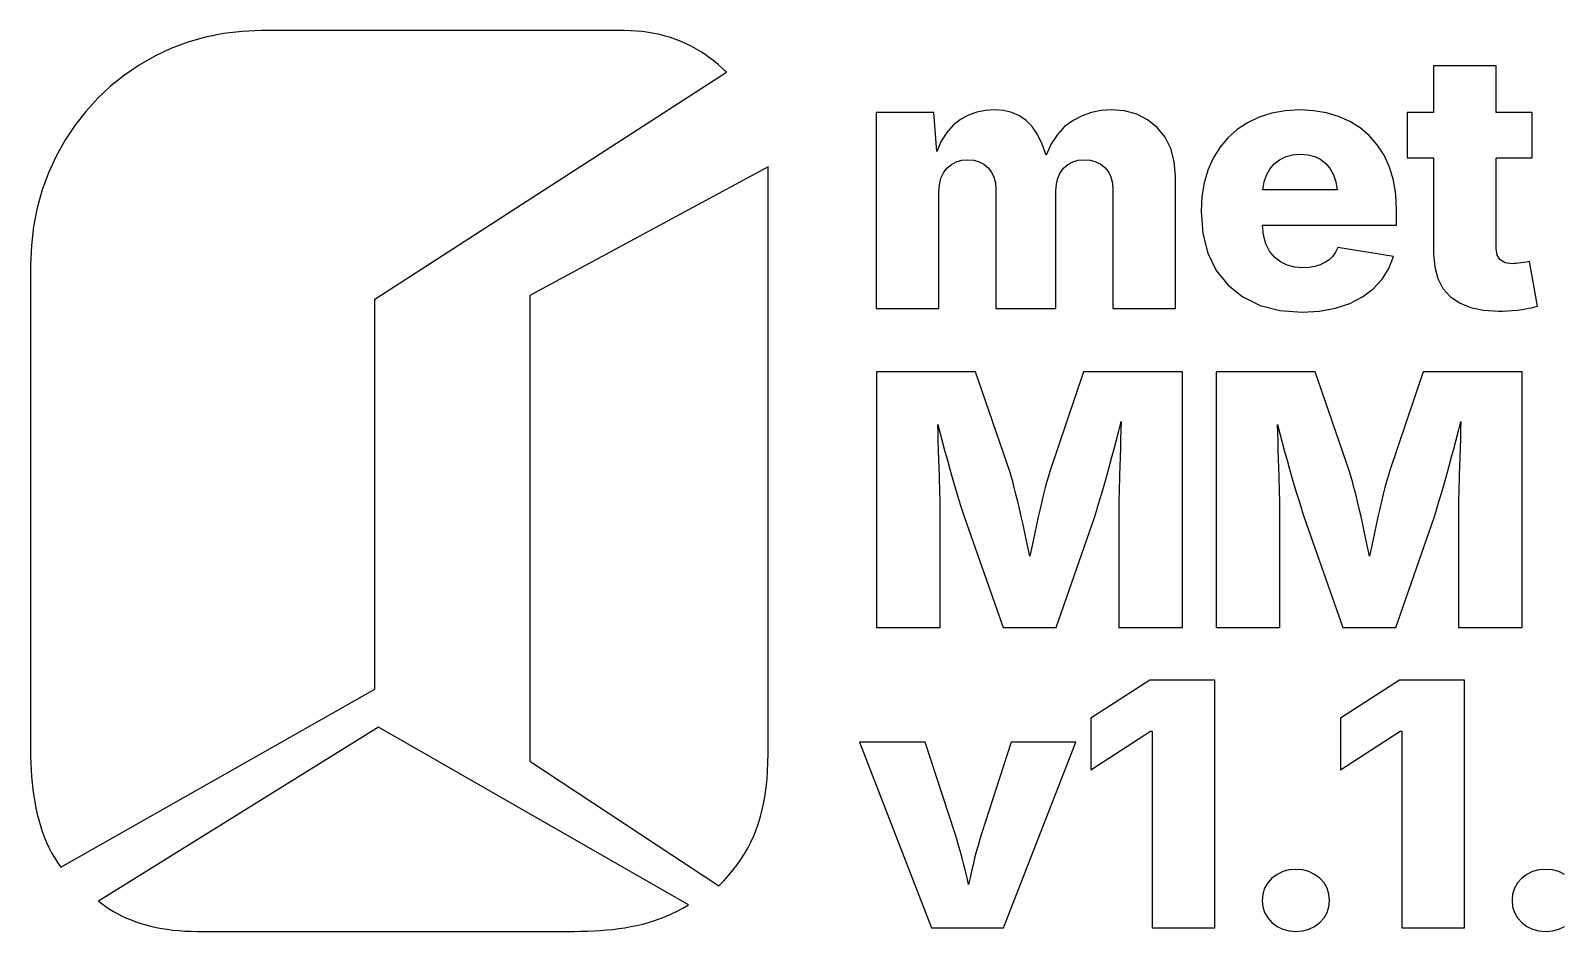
# Model space of a CAD drawing. Header units: metres. Extents: x 0.8 to 39.6, y 0.8 to 10.4.
# Drawn here: x 0.8 to 17.11, y 0.8 to 10.4 of the extents above; entities that cross this region are included whole.
import ezdxf

# ---------------------------------------------------------------- set-up
doc = ezdxf.new("R2010")
doc.units = ezdxf.units.M

msp = doc.modelspace()

# ---------------------------------------------------------------- linework, layer by layer
for p, q in [((2.47798, 10.2754), (2.29747, 10.2078)), ((2.66513, 10.3291), (2.47798, 10.2754)), ((2.85835, 10.3681), (2.66513, 10.3291)), ((3.05701, 10.3919), (2.85835, 10.3681)), ((3.2605, 10.4), (3.05701, 10.3919)), ((7.13277, 10.4), (3.2605, 10.4)), ((7.19872, 10.3988), (7.13277, 10.4)), ((7.26346, 10.3952), (7.19872, 10.3988)), ((7.32698, 10.3892), (7.26346, 10.3952)), ((7.3893, 10.381), (7.32698, 10.3892)), ((7.45041, 10.3704), (7.3893, 10.381)), ((7.51031, 10.3575), (7.45041, 10.3704)), ((7.569, 10.3424), (7.51031, 10.3575)), ((7.62648, 10.3251), (7.569, 10.3424)), ((7.68275, 10.3056), (7.62648, 10.3251)), ((7.73781, 10.284), (7.68275, 10.3056)), ((7.79166, 10.2603), (7.73781, 10.284)), ((2.12422, 10.1266), (1.95885, 10.0326)), ((2.29747, 10.2078), (2.12422, 10.1266)), ((7.8443, 10.2345), (7.79166, 10.2603)), ((7.89572, 10.2066), (7.8443, 10.2345)), ((7.94594, 10.1767), (7.89572, 10.2066)), ((7.99495, 10.1447), (7.94594, 10.1767)), ((8.04276, 10.1109), (7.99495, 10.1447)), ((8.08934, 10.075), (8.04276, 10.1109)), ((1.95885, 10.0326), (1.80194, 9.92628)), ((4.47058, 7.53613), (8.22185, 9.9563)), ((8.13472, 10.0373), (8.08934, 10.075)), ((8.17888, 9.99774), (8.13472, 10.0373)), ((8.22185, 9.9563), (8.17888, 9.99774)), ((16.4321, 10.0249), (15.7647, 10.0249)), ((15.7647, 10.0249), (15.7647, 9.528)), ((16.4321, 9.528), (16.4321, 10.0249)), ((1.65411, 9.80821), (1.51596, 9.67899)), ((1.80194, 9.92628), (1.65411, 9.80821)), ((1.51596, 9.67899), (1.38809, 9.53917)), ((1.38809, 9.53917), (1.27112, 9.38933)), ((10.4338, 9.528), (9.81992, 9.528)), ((9.81992, 9.528), (9.81992, 7.43959)), ((10.4644, 9.11331), (10.4338, 9.528)), ((10.8049, 9.49771), (10.7197, 9.45236)), ((10.8934, 9.53012), (10.8049, 9.49771)), ((10.9852, 9.54956), (10.8934, 9.53012)), ((11.0801, 9.55603), (10.9852, 9.54956)), ((11.1772, 9.54892), (11.0801, 9.55603)), ((11.2659, 9.52754), (11.1772, 9.54892)), ((11.346, 9.49194), (11.2659, 9.52754)), ((11.4176, 9.44208), (11.346, 9.49194)), ((12.0154, 9.49246), (11.9187, 9.44302)), ((12.1154, 9.52779), (12.0154, 9.49246)), ((12.2186, 9.54897), (12.1154, 9.52779)), ((12.325, 9.55603), (12.2186, 9.54897)), ((12.4684, 9.54425), (12.325, 9.55603)), ((12.5983, 9.50887), (12.4684, 9.54425)), ((12.7146, 9.44991), (12.5983, 9.50887)), ((13.9032, 9.47798), (13.7793, 9.41873)), ((14.0375, 9.52031), (13.9032, 9.47798)), ((14.1824, 9.5457), (14.0375, 9.52031)), ((14.3378, 9.55417), (14.1824, 9.5457)), ((14.4836, 9.54651), (14.3378, 9.55417)), ((14.621, 9.52357), (14.4836, 9.54651)), ((14.7499, 9.48534), (14.621, 9.52357)), ((14.8703, 9.43181), (14.7499, 9.48534)), ((15.7647, 9.528), (15.4816, 9.528)), ((15.4816, 9.528), (15.4816, 9.0442)), ((16.8165, 9.528), (16.4321, 9.528)), ((16.8165, 9.0442), (16.8165, 9.528)), ((1.27112, 9.38933), (1.16563, 9.23006)), ((10.5722, 9.31575), (10.5133, 9.22276)), ((10.641, 9.39229), (10.5722, 9.31575)), ((10.7197, 9.45236), (10.641, 9.39229)), ((11.4815, 9.37624), (11.4176, 9.44208)), ((11.5384, 9.29263), (11.4815, 9.37624)), ((11.8293, 9.37746), (11.7516, 9.29381)), ((11.9187, 9.44302), (11.8293, 9.37746)), ((12.8175, 9.36736), (12.7146, 9.44991)), ((12.9016, 9.26416), (12.8175, 9.36736)), ((13.6675, 9.3443), (13.5692, 9.25644)), ((13.7793, 9.41873), (13.6675, 9.3443)), ((14.9803, 9.36339), (14.8703, 9.43181)), ((15.0778, 9.2805), (14.9803, 9.36339)), ((1.16563, 9.23006), (1.07227, 9.06192)), ((10.5133, 9.22276), (10.4644, 9.11331)), ((11.5882, 9.1913), (11.5384, 9.29263)), ((11.6309, 9.0722), (11.5882, 9.1913)), ((11.6854, 9.19206), (11.6309, 9.0722)), ((11.7516, 9.29381), (11.6854, 9.19206)), ((12.9616, 9.1432), (12.9016, 9.26416)), ((12.9977, 9.0045), (12.9616, 9.1432)), ((13.4844, 9.15515), (13.4131, 9.04045)), ((13.5692, 9.25644), (13.4844, 9.15515)), ((15.1629, 9.18312), (15.0778, 9.2805)), ((15.2356, 9.07127), (15.1629, 9.18312)), ((1.07227, 9.06192), (0.991592, 8.8855)), ((10.5743, 8.93396), (10.6208, 8.97321)), ((10.6208, 8.97321), (10.6735, 9.00124)), ((10.6735, 9.00124), (10.7323, 9.01805)), ((10.7323, 9.01805), (10.7971, 9.02365)), ((10.7971, 9.02365), (10.86, 9.01834)), ((10.86, 9.01834), (10.9169, 9.0024)), ((10.9169, 9.0024), (10.9676, 8.97583)), ((10.9676, 8.97583), (11.0122, 8.93864)), ((11.8183, 8.93303), (11.8631, 8.97267)), ((11.8631, 8.97267), (11.9153, 9.00099)), ((11.9153, 9.00099), (11.975, 9.01799)), ((11.975, 9.01799), (12.042, 9.02365)), ((12.042, 9.02365), (12.1051, 9.01851)), ((12.1051, 9.01851), (12.1623, 9.0031)), ((12.1623, 9.0031), (12.2136, 8.97742)), ((12.2136, 8.97742), (12.2591, 8.94145)), ((13.0097, 8.84805), (12.9977, 9.0045)), ((13.4131, 9.04045), (13.3567, 8.91414)), ((14.0193, 8.92435), (14.0652, 8.97975)), ((14.0652, 8.97975), (14.121, 9.02429)), ((14.121, 9.02429), (14.1859, 9.05609)), ((14.1859, 9.05609), (14.2601, 9.07518)), ((14.2601, 9.07518), (14.3435, 9.08156)), ((14.3435, 9.08156), (14.4258, 9.0753)), ((14.4258, 9.0753), (14.4989, 9.05656)), ((14.4989, 9.05656), (14.5626, 9.02534)), ((14.5626, 9.02534), (14.6169, 8.98161)), ((14.6169, 8.98161), (14.6617, 8.9268)), ((15.2937, 8.94559), (15.2356, 9.07127)), ((15.4816, 9.0442), (15.7647, 9.0442)), ((15.7647, 9.0442), (15.7647, 8.02052)), ((16.4321, 8.07843), (16.4321, 9.0442)), ((16.4321, 9.0442), (16.8165, 9.0442)), ((0.991592, 8.8855), (0.924225, 8.70135)), ((8.66554, 8.94789), (6.12436, 7.57646)), ((8.66554, 2.69579), (8.66554, 8.94789)), ((10.4927, 8.75745), (10.509, 8.82562)), ((10.509, 8.82562), (10.5362, 8.88448)), ((10.5362, 8.88448), (10.5743, 8.93396)), ((11.0122, 8.93864), (11.0486, 8.89247)), ((11.0486, 8.89247), (11.0746, 8.83894)), ((11.0746, 8.83894), (11.0902, 8.77805)), ((11.7412, 8.76404), (11.7566, 8.82773)), ((11.7566, 8.82773), (11.7823, 8.88406)), ((11.7823, 8.88406), (11.8183, 8.93303)), ((12.2591, 8.94145), (12.2963, 8.89557)), ((12.2963, 8.89557), (12.3229, 8.84012)), ((12.3229, 8.84012), (12.3389, 8.77509)), ((13.0097, 7.43959), (13.0097, 8.84805)), ((13.3567, 8.91414), (13.3163, 8.778)), ((13.9586, 8.78658), (13.9837, 8.85995)), ((13.9837, 8.85995), (14.0193, 8.92435)), ((14.6617, 8.9268), (14.6963, 8.8623)), ((14.6963, 8.8623), (14.7209, 8.7881)), ((15.3353, 8.80672), (15.2937, 8.94559)), ((15.3602, 8.65465), (15.3353, 8.80672)), ((0.924225, 8.70135), (0.870789, 8.51007)), ((10.4873, 8.67992), (10.4927, 8.75745)), ((10.4873, 7.43959), (10.4873, 8.67992)), ((11.0902, 8.77805), (11.0954, 8.70981)), ((11.0954, 8.70981), (11.0954, 7.43959)), ((11.736, 8.69301), (11.7412, 8.76404)), ((11.736, 7.43959), (11.736, 8.69301)), ((12.3389, 8.77509), (12.3442, 8.70047)), ((12.3442, 8.70047), (12.3442, 7.43959)), ((13.3163, 8.778), (13.2921, 8.63206)), ((13.9438, 8.70421), (13.9586, 8.78658)), ((14.7355, 8.70421), (13.9438, 8.70421)), ((14.7209, 8.7881), (14.7355, 8.70421)), ((15.3685, 8.4894), (15.3602, 8.65465)), ((0.870789, 8.51007), (0.831863, 8.31224)), ((13.2921, 8.63206), (13.2841, 8.47632)), ((15.3685, 8.32501), (15.3685, 8.4894)), ((13.2841, 8.47632), (13.302, 8.23856)), ((13.9515, 8.21906), (13.94, 8.32501)), ((13.94, 8.32501), (15.3685, 8.32501)), ((0.831863, 8.31224), (0.80806, 8.1084)), ((13.302, 8.23856), (13.356, 8.02777)), ((13.9766, 8.12723), (13.9515, 8.21906)), ((0.80806, 8.1084), (0.799988, 7.89915)), ((13.356, 8.02777), (13.4459, 7.84395)), ((14.0151, 8.04953), (13.9766, 8.12723)), ((14.0672, 7.98596), (14.0151, 8.04953)), ((14.6887, 7.99554), (14.6507, 7.95871)), ((14.7195, 8.03856), (14.6887, 7.99554)), ((14.7431, 8.08777), (14.7195, 8.03856)), ((15.3379, 7.99252), (14.7431, 8.08777)), ((15.2869, 7.86397), (15.3379, 7.99252)), ((15.7647, 8.02052), (15.7757, 7.88002)), ((16.4427, 8.00732), (16.4321, 8.07843)), ((16.4746, 7.95654), (16.4427, 8.00732)), ((0.799988, 7.89915), (0.799988, 2.73613)), ((13.4459, 7.84395), (13.5719, 7.6871)), ((14.1304, 7.93652), (14.0672, 7.98596)), ((14.2027, 7.90121), (14.1304, 7.93652)), ((14.2839, 7.88004), (14.2027, 7.90121)), ((14.3741, 7.87297), (14.2839, 7.88004)), ((14.4387, 7.87642), (14.3741, 7.87297)), ((14.4989, 7.88675), (14.4387, 7.87642)), ((14.5544, 7.90396), (14.4989, 7.88675)), ((14.6055, 7.92807), (14.5544, 7.90396)), ((14.6507, 7.95871), (14.6055, 7.92807)), ((15.2143, 7.74921), (15.2869, 7.86397)), ((15.7757, 7.88002), (15.8087, 7.75737)), ((16.5278, 7.92607), (16.4746, 7.95654)), ((16.6023, 7.91592), (16.5278, 7.92607)), ((16.6212, 7.91644), (16.6023, 7.91592)), ((16.6436, 7.91801), (16.6212, 7.91644)), ((16.6695, 7.92064), (16.6436, 7.91801)), ((16.6989, 7.92432), (16.6695, 7.92064)), ((16.7277, 7.92836), (16.6989, 7.92432)), ((16.7522, 7.93204), (16.7277, 7.92836)), ((16.7722, 7.93536), (16.7522, 7.93204)), ((16.7878, 7.93834), (16.7722, 7.93536)), ((16.8738, 7.46388), (16.7878, 7.93834)), ((13.5719, 7.6871), (13.7292, 7.56165)), ((15.1201, 7.64821), (15.2143, 7.74921)), ((15.8087, 7.75737), (15.8636, 7.65259)), ((4.47058, 3.3815), (4.47058, 7.53613)), ((6.12436, 7.57646), (6.12436, 2.61511)), ((13.7292, 7.56165), (13.9135, 7.47205)), ((14.8691, 7.49072), (15.0042, 7.561)), ((15.0042, 7.561), (15.1201, 7.64821)), ((15.8636, 7.65259), (15.9406, 7.56566)), ((15.9406, 7.56566), (16.0388, 7.49742)), ((9.81992, 7.43959), (10.4873, 7.43959)), ((11.0954, 7.43959), (11.736, 7.43959)), ((12.3442, 7.43959), (13.0097, 7.43959)), ((13.9135, 7.47205), (14.1246, 7.41829)), ((14.1246, 7.41829), (14.3626, 7.40036)), ((14.3626, 7.40036), (14.5483, 7.4104)), ((14.5483, 7.4104), (14.7171, 7.44052)), ((14.7171, 7.44052), (14.8691, 7.49072)), ((16.0388, 7.49742), (16.1577, 7.44868)), ((16.1577, 7.44868), (16.297, 7.41945)), ((16.297, 7.41945), (16.4569, 7.4097)), ((16.4569, 7.4097), (16.5045, 7.4104)), ((16.5045, 7.4104), (16.5535, 7.41251)), ((16.5535, 7.41251), (16.6039, 7.416)), ((16.6039, 7.416), (16.6558, 7.42091)), ((16.6558, 7.42091), (16.7089, 7.4278)), ((16.7089, 7.4278), (16.7629, 7.43726)), ((16.7629, 7.43726), (16.8179, 7.44928)), ((16.8179, 7.44928), (16.8738, 7.46388)), ((10.879, 6.76389), (9.82275, 6.76389)), ((9.82275, 6.76389), (9.82275, 4.03709)), ((11.2438, 5.70244), (10.879, 6.76389)), ((12.0293, 6.76389), (11.6702, 5.70244)), ((13.0874, 6.76389), (12.0293, 6.76389)), ((13.0874, 4.03709), (13.0874, 6.76389)), ((14.5021, 6.76389), (13.4459, 6.76389)), ((13.4459, 6.76389), (13.4459, 4.03709)), ((14.867, 5.70244), (14.5021, 6.76389)), ((15.6524, 6.76389), (15.2934, 5.70244)), ((16.7106, 6.76389), (15.6524, 6.76389)), ((16.7106, 4.03709), (16.7106, 6.76389)), ((10.4796, 6.11169), (10.4776, 6.20204)), ((10.4776, 6.20204), (10.5019, 6.10616)), ((12.4063, 6.13606), (12.4306, 6.23317)), ((12.4306, 6.23317), (12.4286, 6.14075)), ((14.1028, 6.11169), (14.1008, 6.20204)), ((14.1008, 6.20204), (14.1251, 6.10616)), ((16.0295, 6.13606), (16.0538, 6.23317)), ((16.0538, 6.23317), (16.0518, 6.14075)), ((10.4819, 6.01996), (10.4796, 6.11169)), ((10.5019, 6.10616), (10.5268, 6.01059)), ((12.3559, 5.94116), (12.3814, 6.03873)), ((12.3814, 6.03873), (12.4063, 6.13606)), ((12.4263, 6.04651), (12.4238, 5.95042)), ((12.4286, 6.14075), (12.4263, 6.04651)), ((14.1051, 6.01996), (14.1028, 6.11169)), ((14.1251, 6.10616), (14.15, 6.01059)), ((15.9791, 5.94116), (16.0046, 6.03873)), ((16.0046, 6.03873), (16.0295, 6.13606)), ((16.0495, 6.04651), (16.047, 5.95042)), ((16.0518, 6.14075), (16.0495, 6.04651)), ((10.4844, 5.92685), (10.4819, 6.01996)), ((10.4872, 5.83238), (10.4844, 5.92685)), ((10.5268, 6.01059), (10.5523, 5.91537)), ((10.5523, 5.91537), (10.5784, 5.8205)), ((12.3298, 5.84335), (12.3559, 5.94116)), ((12.4238, 5.95042), (12.421, 5.85251)), ((14.1076, 5.92685), (14.1051, 6.01996)), ((14.1104, 5.83238), (14.1076, 5.92685)), ((14.15, 6.01059), (14.1755, 5.91537)), ((14.1755, 5.91537), (14.2016, 5.8205)), ((15.953, 5.84335), (15.9791, 5.94116)), ((16.047, 5.95042), (16.0442, 5.85251)), ((10.4927, 5.64868), (10.4872, 5.83238)), ((10.5784, 5.8205), (10.6045, 5.72768)), ((10.6045, 5.72768), (10.63, 5.63864)), ((12.2782, 5.65509), (12.3037, 5.74734)), ((12.3037, 5.74734), (12.3298, 5.84335)), ((12.421, 5.85251), (12.4155, 5.66196)), ((14.1159, 5.64868), (14.1104, 5.83238)), ((14.2016, 5.8205), (14.2277, 5.72768)), ((14.2277, 5.72768), (14.2532, 5.63864)), ((15.9014, 5.65509), (15.9269, 5.74734)), ((15.9269, 5.74734), (15.953, 5.84335)), ((16.0442, 5.85251), (16.0387, 5.66196)), ((10.4978, 5.47824), (10.4927, 5.64868)), ((10.63, 5.63864), (10.6549, 5.55336)), ((10.6549, 5.55336), (10.6792, 5.47185)), ((11.2588, 5.65224), (11.2438, 5.70244)), ((11.2748, 5.59494), (11.2588, 5.65224)), ((11.2919, 5.53055), (11.2748, 5.59494)), ((11.6392, 5.59471), (11.6221, 5.53003)), ((11.6552, 5.65218), (11.6392, 5.59471)), ((11.6702, 5.70244), (11.6552, 5.65218)), ((12.229, 5.48192), (12.2533, 5.56662)), ((12.2533, 5.56662), (12.2782, 5.65509)), ((12.4155, 5.66196), (12.4104, 5.48558)), ((14.1209, 5.47824), (14.1159, 5.64868)), ((14.2532, 5.63864), (14.2781, 5.55336)), ((14.2781, 5.55336), (14.3024, 5.47185)), ((14.882, 5.65224), (14.867, 5.70244)), ((14.898, 5.59494), (14.882, 5.65224)), ((14.9151, 5.53055), (14.898, 5.59494)), ((15.2624, 5.59471), (15.2453, 5.53003)), ((15.2784, 5.65218), (15.2624, 5.59471)), ((15.2934, 5.70244), (15.2784, 5.65218)), ((15.8522, 5.48192), (15.8765, 5.56662)), ((15.8765, 5.56662), (15.9014, 5.65509)), ((16.0387, 5.66196), (16.0336, 5.48558)), ((10.4999, 5.40019), (10.4978, 5.47824)), ((10.5014, 5.32979), (10.4999, 5.40019)), ((10.6792, 5.47185), (10.7023, 5.3959)), ((10.7023, 5.3959), (10.7234, 5.32729)), ((11.3101, 5.45906), (11.2919, 5.53055)), ((11.3289, 5.38254), (11.3101, 5.45906)), ((11.3478, 5.30304), (11.3289, 5.38254)), ((11.5852, 5.38127), (11.5665, 5.30167)), ((11.6039, 5.45815), (11.5852, 5.38127)), ((11.6221, 5.53003), (11.6039, 5.45815)), ((12.1843, 5.33163), (12.2058, 5.40294)), ((12.2058, 5.40294), (12.229, 5.48192)), ((12.4083, 5.40501), (12.4068, 5.33255)), ((12.4104, 5.48558), (12.4083, 5.40501)), ((14.123, 5.40019), (14.1209, 5.47824)), ((14.1245, 5.32979), (14.123, 5.40019)), ((14.3024, 5.47185), (14.3255, 5.3959)), ((14.3255, 5.3959), (14.3466, 5.32729)), ((14.9333, 5.45906), (14.9151, 5.53055)), ((14.952, 5.38254), (14.9333, 5.45906)), ((14.9709, 5.30304), (14.952, 5.38254)), ((15.2084, 5.38127), (15.1896, 5.30167)), ((15.2271, 5.45815), (15.2084, 5.38127)), ((15.2453, 5.53003), (15.2271, 5.45815)), ((15.8075, 5.33163), (15.829, 5.40294)), ((15.829, 5.40294), (15.8522, 5.48192)), ((16.0315, 5.40501), (16.03, 5.33255)), ((16.0336, 5.48558), (16.0315, 5.40501)), ((10.5023, 5.26706), (10.5014, 5.32979)), ((10.5026, 5.21198), (10.5023, 5.26706)), ((10.7234, 5.32729), (10.7426, 5.26598)), ((10.7426, 5.26598), (10.7599, 5.21198)), ((11.3668, 5.22058), (11.3478, 5.30304)), ((11.3859, 5.13513), (11.3668, 5.22058)), ((11.5477, 5.21931), (11.529, 5.13422)), ((11.5665, 5.30167), (11.5477, 5.21931)), ((12.1464, 5.21198), (12.1645, 5.26797)), ((12.1645, 5.26797), (12.1843, 5.33163)), ((12.4059, 5.2682), (12.4056, 5.21198)), ((12.4068, 5.33255), (12.4059, 5.2682)), ((14.1254, 5.26706), (14.1245, 5.32979)), ((14.1257, 5.21198), (14.1254, 5.26706)), ((14.3466, 5.32729), (14.3658, 5.26598)), ((14.3658, 5.26598), (14.3831, 5.21198)), ((14.99, 5.22058), (14.9709, 5.30304)), ((15.0091, 5.13513), (14.99, 5.22058)), ((15.1709, 5.21931), (15.1522, 5.13422)), ((15.1896, 5.30167), (15.1709, 5.21931)), ((15.7696, 5.21198), (15.7877, 5.26797)), ((15.7877, 5.26797), (15.8075, 5.33163)), ((16.0291, 5.2682), (16.0288, 5.21198)), ((16.03, 5.33255), (16.0291, 5.2682)), ((10.5026, 4.03709), (10.5026, 5.21198)), ((10.7599, 5.21198), (11.1728, 4.03709)), ((11.4049, 5.04889), (11.3859, 5.13513)), ((11.529, 5.13422), (11.5106, 5.04837)), ((11.7393, 4.03709), (12.1464, 5.21198)), ((12.4056, 5.21198), (12.4056, 4.03709)), ((14.1257, 4.03709), (14.1257, 5.21198)), ((14.3831, 5.21198), (14.796, 4.03709)), ((15.0281, 5.04889), (15.0091, 5.13513)), ((15.1522, 5.13422), (15.1338, 5.04837)), ((15.3625, 4.03709), (15.7696, 5.21198)), ((16.0288, 5.21198), (16.0288, 4.03709)), ((11.4234, 4.96404), (11.4049, 5.04889)), ((11.4414, 4.88054), (11.4234, 4.96404)), ((11.4928, 4.96381), (11.4755, 4.88048)), ((11.5106, 5.04837), (11.4928, 4.96381)), ((15.0466, 4.96404), (15.0281, 5.04889)), ((15.0646, 4.88054), (15.0466, 4.96404)), ((15.116, 4.96381), (15.0987, 4.88048)), ((15.1338, 5.04837), (15.116, 4.96381)), ((11.4589, 4.7984), (11.4414, 4.88054)), ((11.4755, 4.88048), (11.4589, 4.7984)), ((15.0821, 4.7984), (15.0646, 4.88054)), ((15.0987, 4.88048), (15.0821, 4.7984)), ((9.82275, 4.03709), (10.5026, 4.03709)), ((11.1728, 4.03709), (11.7393, 4.03709)), ((12.4056, 4.03709), (13.0874, 4.03709)), ((13.4459, 4.03709), (14.1257, 4.03709)), ((14.796, 4.03709), (15.3625, 4.03709)), ((16.0288, 4.03709), (16.7106, 4.03709)), ((12.7375, 3.47638), (12.1075, 3.07259)), ((13.4301, 3.47638), (12.7375, 3.47638)), ((13.4301, 0.837524), (13.4301, 3.47638)), ((15.4021, 3.47638), (14.7721, 3.07259)), ((16.0947, 3.47638), (15.4021, 3.47638)), ((16.0947, 0.837524), (16.0947, 3.47638)), ((1.12268, 1.4857), (4.47058, 3.3815)), ((4.51091, 2.97815), (1.52605, 1.12268)), ((7.81848, 1.08235), (4.51091, 2.97815)), ((12.1075, 3.07259), (12.1075, 2.52357)), ((14.7721, 3.07259), (14.7721, 2.52357)), ((10.34, 2.81755), (9.64174, 2.81755)), ((9.64174, 2.81755), (10.4102, 0.837524)), ((10.6569, 1.84879), (10.34, 2.81755)), ((11.2584, 2.81755), (10.9472, 1.84879)), ((11.1768, 0.837524), (11.9491, 2.81755)), ((11.9491, 2.81755), (11.2584, 2.81755)), ((12.1075, 2.52357), (12.7431, 2.93266)), ((12.7431, 2.93266), (12.7621, 2.93266)), ((12.7621, 2.93266), (12.7621, 0.837524)), ((14.7721, 2.52357), (15.4078, 2.93266)), ((15.4078, 2.93266), (15.4268, 2.93266)), ((15.4268, 2.93266), (15.4268, 0.837524)), ((0.799988, 2.73613), (0.800613, 2.66383)), ((0.800613, 2.66383), (0.80249, 2.59221)), ((6.12436, 2.61511), (8.14117, 1.28403)), ((8.66432, 2.60077), (8.66554, 2.69579)), ((0.80249, 2.59221), (0.80571, 2.5213)), ((0.80571, 2.5213), (0.810318, 2.45119)), ((0.810318, 2.45119), (0.816376, 2.38193)), ((8.65451, 2.42102), (8.66066, 2.50923)), ((8.66066, 2.50923), (8.66432, 2.60077)), ((0.816376, 2.38193), (0.823959, 2.31357)), ((0.823959, 2.31357), (0.833099, 2.24617)), ((8.63466, 2.25398), (8.64586, 2.336)), ((8.64586, 2.336), (8.65451, 2.42102)), ((0.833099, 2.24617), (0.843872, 2.17981)), ((0.843872, 2.17981), (0.856354, 2.11453)), ((8.60451, 2.09843), (8.62088, 2.17485)), ((8.62088, 2.17485), (8.63466, 2.25398)), ((0.856354, 2.11453), (0.870575, 2.05042)), ((0.870575, 2.05042), (0.886627, 1.9875)), ((0.886627, 1.9875), (0.904541, 1.92586)), ((8.56384, 1.95317), (8.58551, 2.0246)), ((8.58551, 2.0246), (8.60451, 2.09843)), ((0.904541, 1.92586), (0.924393, 1.86554)), ((0.924393, 1.86554), (0.946243, 1.80663)), ((0.946243, 1.80663), (0.970154, 1.74915)), ((8.48257, 1.75192), (8.51241, 1.81699)), ((8.51241, 1.81699), (8.53949, 1.88403)), ((8.53949, 1.88403), (8.56384, 1.95317)), ((10.6782, 1.78215), (10.6569, 1.84879)), ((10.9472, 1.84879), (10.926, 1.78143)), ((0.970154, 1.74915), (0.996185, 1.69319)), ((0.996185, 1.69319), (1.0244, 1.63881)), ((1.0244, 1.63881), (1.05484, 1.58606)), ((8.41452, 1.62709), (8.44995, 1.68867)), ((8.44995, 1.68867), (8.48257, 1.75192)), ((10.6984, 1.71507), (10.6782, 1.78215)), ((10.7176, 1.64755), (10.6984, 1.71507)), ((10.7356, 1.57959), (10.7176, 1.64755)), ((10.8871, 1.64639), (10.8694, 1.5787)), ((10.9059, 1.71396), (10.8871, 1.64639)), ((10.926, 1.78143), (10.9059, 1.71396)), ((1.05484, 1.58606), (1.08759, 1.535)), ((1.08759, 1.535), (1.12268, 1.4857)), ((8.29105, 1.45079), (8.3351, 1.5083)), ((8.3351, 1.5083), (8.37625, 1.56702)), ((8.37625, 1.56702), (8.41452, 1.62709)), ((10.7531, 1.51096), (10.7356, 1.57959)), ((10.7705, 1.44145), (10.7531, 1.51096)), ((10.8526, 1.51047), (10.8362, 1.44122)), ((10.8694, 1.5787), (10.8526, 1.51047)), ((8.14117, 1.28403), (8.19412, 1.33881)), ((8.19412, 1.33881), (8.24406, 1.39435)), ((8.24406, 1.39435), (8.29105, 1.45079)), ((10.7878, 1.37105), (10.7705, 1.44145)), ((10.8049, 1.29976), (10.7878, 1.37105)), ((10.8203, 1.371), (10.8049, 1.29976)), ((10.8362, 1.44122), (10.8203, 1.371)), ((13.9945, 1.31587), (13.9622, 1.2597)), ((14.0397, 1.36618), (13.9945, 1.31587)), ((14.0945, 1.40764), (14.0397, 1.36618)), ((14.1552, 1.43726), (14.0945, 1.40764)), ((14.2221, 1.45502), (14.1552, 1.43726)), ((14.295, 1.46095), (14.2221, 1.45502)), ((14.3678, 1.45502), (14.295, 1.46095)), ((14.4346, 1.43726), (14.3678, 1.45502)), ((14.4954, 1.40764), (14.4346, 1.43726)), ((14.5502, 1.36618), (14.4954, 1.40764)), ((14.5954, 1.31587), (14.5502, 1.36618)), ((14.6277, 1.2597), (14.5954, 1.31587)), ((16.6591, 1.31587), (16.6268, 1.2597)), ((16.7044, 1.36618), (16.6591, 1.31587)), ((16.7591, 1.40764), (16.7044, 1.36618)), ((16.8199, 1.43726), (16.7591, 1.40764)), ((16.8867, 1.45502), (16.8199, 1.43726)), ((16.9596, 1.46095), (16.8867, 1.45502)), ((17.0325, 1.45502), (16.9596, 1.46095)), ((17.0993, 1.43726), (17.0325, 1.45502)), ((17.1601, 1.40764), (17.0993, 1.43726)), ((13.9428, 1.19766), (13.9363, 1.12976)), ((13.9622, 1.2597), (13.9428, 1.19766)), ((14.6471, 1.19766), (14.6277, 1.2597)), ((14.6536, 1.12976), (14.6471, 1.19766)), ((16.6074, 1.19766), (16.601, 1.12976)), ((16.6268, 1.2597), (16.6074, 1.19766)), ((1.52605, 1.12268), (1.56325, 1.09303)), ((1.56325, 1.09303), (1.60223, 1.06464)), ((1.60223, 1.06464), (1.64297, 1.03751)), ((1.64297, 1.03751), (1.68546, 1.01167)), ((1.68546, 1.01167), (1.72961, 0.987183)), ((1.72961, 0.987183), (1.77544, 0.964035)), ((7.57582, 0.960052), (7.63669, 0.986511)), ((7.63669, 0.986511), (7.69739, 1.01562)), ((7.69739, 1.01562), (7.75797, 1.04753)), ((7.75797, 1.04753), (7.81848, 1.08235)), ((13.9363, 1.12976), (13.9428, 1.06262)), ((13.9428, 1.06262), (13.9622, 1.00113)), ((13.9622, 1.00113), (13.9945, 0.945282)), ((14.5954, 0.945282), (14.6277, 1.00113)), ((14.6277, 1.00113), (14.6471, 1.06262)), ((14.6471, 1.06262), (14.6536, 1.12976)), ((16.601, 1.12976), (16.6074, 1.06262)), ((16.6074, 1.06262), (16.6268, 1.00113)), ((16.6268, 1.00113), (16.6591, 0.945282)), ((1.77544, 0.964035), (1.82291, 0.942291)), ((1.82291, 0.942291), (1.87196, 0.921967)), ((1.87196, 0.921967), (1.92261, 0.903091)), ((1.92261, 0.903091), (1.97478, 0.885712)), ((1.97478, 0.885712), (2.02847, 0.869827)), ((2.02847, 0.869827), (2.08365, 0.855499)), ((2.08365, 0.855499), (2.14027, 0.842728)), ((2.14027, 0.842728), (2.19832, 0.831573)), ((2.19832, 0.831573), (2.25777, 0.822052)), ((2.25777, 0.822052), (2.31857, 0.814194)), ((6.94376, 0.815247), (7.00977, 0.821732)), ((7.00977, 0.821732), (7.075, 0.829681)), ((7.075, 0.829681), (7.13951, 0.839203)), ((7.13951, 0.839203), (7.20335, 0.850418)), ((7.20335, 0.850418), (7.26659, 0.863434)), ((7.26659, 0.863434), (7.32928, 0.878403)), ((7.32928, 0.878403), (7.39149, 0.895432)), ((7.39149, 0.895432), (7.45328, 0.914627)), ((7.45328, 0.914627), (7.51469, 0.936127)), ((7.51469, 0.936127), (7.57582, 0.960052)), ((10.4102, 0.837524), (11.1768, 0.837524)), ((12.7621, 0.837524), (13.4301, 0.837524)), ((13.9945, 0.945282), (14.0397, 0.895081)), ((14.0397, 0.895081), (14.0945, 0.853638)), ((14.0945, 0.853638), (14.1552, 0.824036)), ((14.1552, 0.824036), (14.2221, 0.806259)), ((14.3678, 0.806259), (14.4346, 0.824036)), ((14.4346, 0.824036), (14.4954, 0.853638)), ((14.4954, 0.853638), (14.5502, 0.895081)), ((14.5502, 0.895081), (14.5954, 0.945282)), ((15.4268, 0.837524), (16.0947, 0.837524)), ((16.6591, 0.945282), (16.7044, 0.895081)), ((16.7044, 0.895081), (16.7591, 0.853638)), ((16.7591, 0.853638), (16.8199, 0.824036)), ((16.8199, 0.824036), (16.8867, 0.806259)), ((17.0325, 0.806259), (17.0993, 0.824036)), ((17.0993, 0.824036), (17.1601, 0.853638)), ((2.31857, 0.814194), (2.38071, 0.808029)), ((2.38071, 0.808029), (2.44414, 0.803589)), ((2.44414, 0.803589), (2.50883, 0.800888)), ((2.50883, 0.800888), (2.57478, 0.799988)), ((2.57478, 0.799988), (6.52773, 0.799988)), ((6.52773, 0.799988), (6.59973, 0.800308)), ((6.59973, 0.800308), (6.67059, 0.801361)), ((6.67059, 0.801361), (6.74037, 0.803253)), ((6.74037, 0.803253), (6.80911, 0.806122)), ((6.80911, 0.806122), (6.87688, 0.810074)), ((6.87688, 0.810074), (6.94376, 0.815247)), ((14.2221, 0.806259), (14.295, 0.800339)), ((14.295, 0.800339), (14.3678, 0.806259)), ((16.8867, 0.806259), (16.9596, 0.800339)), ((16.9596, 0.800339), (17.0325, 0.806259))]:
    msp.add_line(p, q)

doc.saveas('drawing.dxf')
